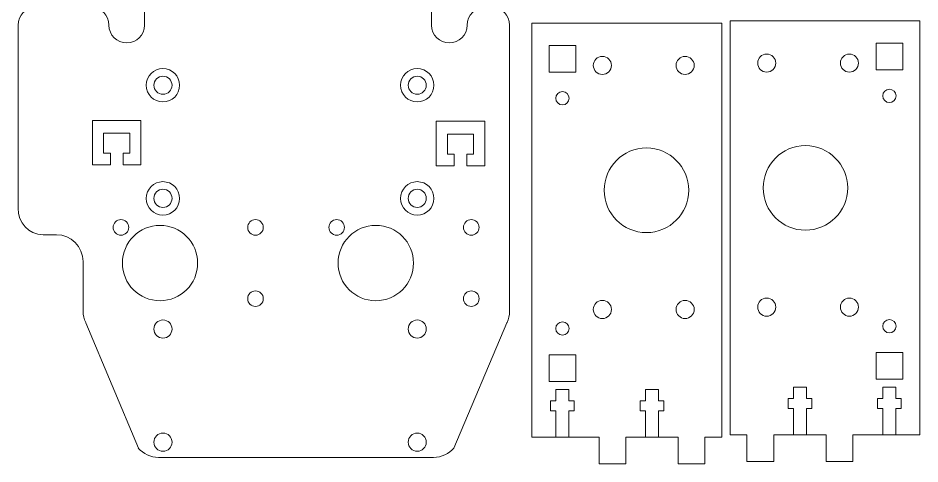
# Model space of a CAD drawing. Header units: inches. Extents: x -130 to 336, y 27 to 301.
# Drawn here: x -130 to 72.7, y 27 to 127.1 of the extents above; entities that cross this region are included whole.
import ezdxf

# ---------------------------------------------------------------- set-up
doc = ezdxf.new("R2010")
doc.units = ezdxf.units.IN
doc.header["$MEASUREMENT"] = 0
doc.layers.add('LAYER_1_0', color=7, linetype='Continuous')

msp = doc.modelspace()

# ---------------------------------------------------------------- linework, layer by layer
at = {"layer": 'LAYER_1_0', "color": 7, "lineweight": 5}
for points in [[(28.16, 33.02), (28.16, 125.95), (-14.53, 125.95), (-14.53, 33.02), (0.57, 33.02), (0.57, 27.02), (6.57, 27.02), (6.57, 33.02), (18.35, 33.02), (18.35, 32.98), (18.35, 26.98), (24.35, 26.98), (24.35, 33.02), (28.16, 33.02)], [(30, 126.47), (72.7, 126.47), (72.7, 33.55), (57.6, 33.55), (57.6, 27.55), (51.6, 27.55), (51.6, 33.55), (39.82, 33.55), (39.82, 33.5), (39.82, 27.5), (33.82, 27.5), (33.82, 33.55), (30, 33.55), (30, 126.47)]]:
    msp.add_lwpolyline(points, dxfattribs=at)
at = {"layer": 'LAYER_1_0', "color": 1, "lineweight": 5}
for points in [[(-4.66, 114.94), (-4.66, 120.94), (-10.66, 120.94), (-10.66, 114.94), (-4.66, 114.94)], [(62.83, 115.47), (62.83, 121.47), (68.83, 121.47), (68.83, 115.47), (62.83, 115.47)], [(-106.41, 96.75), (-106.41, 94.15), (-102.39, 94.15), (-102.39, 104.12), (-113.28, 104.12), (-113.28, 94.15), (-109.26, 94.15), (-109.26, 96.75), (-110.78, 96.75), (-110.78, 101.26), (-104.89, 101.26), (-104.89, 96.75), (-106.41, 96.75)], [(-29.15, 96.55), (-29.15, 93.95), (-25.13, 93.95), (-25.13, 103.92), (-36.01, 103.92), (-36.01, 93.95), (-32, 93.95), (-32, 96.55), (-33.52, 96.55), (-33.52, 101.06), (-27.63, 101.06), (-27.63, 96.55), (-29.15, 96.55)], [(-4.66, 45.48), (-4.66, 51.48), (-10.66, 51.48), (-10.66, 45.48), (-4.66, 45.48)], [(62.83, 46), (62.83, 52), (68.83, 52), (68.83, 46), (62.83, 46)], [(-9.11, 33.02), (-9.11, 38.88), (-10.31, 38.88), (-10.31, 41.18), (-9.11, 41.18), (-9.11, 43.68), (-6.21, 43.68), (-6.21, 41.18), (-5.01, 41.18), (-5.01, 38.88), (-6.21, 38.88), (-6.21, 33.02)], [(13.91, 33.02), (13.91, 38.88), (15.11, 38.88), (15.11, 41.18), (13.91, 41.18), (13.91, 43.68), (11.01, 43.68), (11.01, 41.18), (9.81, 41.18), (9.81, 38.88), (11.01, 38.88), (11.01, 33.02)], [(44.26, 33.55), (44.26, 39.4), (43.06, 39.4), (43.06, 41.71), (44.26, 41.71), (44.26, 44.21), (47.16, 44.21), (47.16, 41.71), (48.36, 41.71), (48.36, 39.4), (47.16, 39.4), (47.16, 33.55)], [(64.37, 33.55), (64.37, 39.4), (63.18, 39.4), (63.18, 41.71), (64.37, 41.71), (64.37, 44.21), (67.28, 44.21), (67.28, 41.71), (68.48, 41.71), (68.48, 39.4), (67.28, 39.4), (67.28, 33.55)]]:
    msp.add_lwpolyline(points, dxfattribs=at)
at = {"layer": 'LAYER_1_0', "color": 7, "lineweight": 5}
msp.add_open_spline([(-19.53, 61.31), (-19.53, 60.38), (-19.74, 59.51), (-20.11, 58.72), (-20.11, 58.72), (-20.15, 58.65), (-20.15, 58.65), (-20.15, 58.65), (-32.07, 30.53), (-32.07, 30.53), (-32.07, 30.53), (-32.07, 30.53), (-32.07, 30.53), (-33.17, 29.25), (-34.8, 28.44), (-36.62, 28.44), (-36.62, 28.44), (-98.43, 28.44), (-98.43, 28.44), (-100.25, 28.44), (-101.89, 29.25), (-102.99, 30.53), (-102.99, 30.53), (-102.98, 30.53), (-102.98, 30.53), (-102.98, 30.53), (-114.78, 58.65), (-114.78, 58.65), (-114.78, 58.65), (-114.82, 58.72), (-114.82, 58.72), (-115.19, 59.51), (-115.4, 60.38), (-115.4, 61.31), (-115.4, 61.31), (-115.4, 72.44), (-115.4, 72.44), (-115.4, 75.75), (-118.09, 78.44), (-121.4, 78.44), (-121.4, 78.44), (-124.4, 78.44), (-124.4, 78.44), (-127.71, 78.44), (-130.02, 81.12), (-130.02, 84.44), (-130.02, 84.44), (-130.02, 125.49), (-130.02, 125.49), (-130.02, 125.49), (-130.02, 125.49), (-130.02, 125.49), (-130.02, 127.7), (-128.23, 129.49), (-126.02, 129.49), (-126.02, 129.49), (-113.59, 129.49), (-113.59, 129.49), (-111.38, 129.49), (-109.59, 127.7), (-109.59, 125.49), (-109.59, 123.29), (-107.79, 121.5), (-105.59, 121.5), (-103.38, 121.5), (-101.59, 123.29), (-101.59, 125.5), (-101.59, 125.5), (-101.59, 150.93), (-101.59, 150.93), (-101.59, 152.04), (-100.69, 152.93), (-99.59, 152.93), (-99.59, 152.93), (-39.09, 152.93), (-39.09, 152.93), (-37.98, 152.93), (-37.09, 152.04), (-37.09, 150.93), (-37.09, 150.93), (-37.09, 125.5), (-37.09, 125.5), (-37.09, 123.29), (-35.3, 121.5), (-33.09, 121.5), (-30.88, 121.5), (-29.09, 123.29), (-29.09, 125.49), (-29.09, 127.7), (-27.29, 129.49), (-25.08, 129.49), (-25.08, 129.49), (-23.53, 129.49), (-23.53, 129.49), (-21.32, 129.49), (-19.53, 127.7), (-19.53, 125.49), (-19.53, 125.49), (-19.53, 61.31), (-19.53, 61.31)], degree=3, knots=[0, 0, 0, 0, 1, 1, 1, 2, 2, 2, 3, 3, 3, 4, 4, 4, 5, 5, 5, 6, 6, 6, 7, 7, 7, 8, 8, 8, 9, 9, 9, 10, 10, 10, 11, 11, 11, 12, 12, 12, 13, 13, 13, 14, 14, 14, 15, 15, 15, 16, 16, 16, 17, 17, 17, 18, 18, 18, 19, 19, 19, 20, 20, 20, 21, 21, 21, 22, 22, 22, 23, 23, 23, 24, 24, 24, 25, 25, 25, 26, 26, 26, 27, 27, 27, 28, 28, 28, 29, 29, 29, 30, 30, 30, 31, 31, 31, 32, 32, 32, 33, 33, 33, 33], dxfattribs=at)
at = {"layer": 'LAYER_1_0', "color": 1, "lineweight": 5}
for points in [[(3.35, 116.46), (3.35, 117.58), (2.44, 118.49), (1.32, 118.49), (0.19, 118.49), (-0.72, 117.58), (-0.72, 116.46), (-0.72, 115.33), (0.19, 114.42), (1.32, 114.42), (2.44, 114.42), (3.35, 115.33), (3.35, 116.46)], [(21.95, 116.46), (21.95, 117.58), (21.04, 118.49), (19.91, 118.49), (18.79, 118.49), (17.88, 117.58), (17.88, 116.46), (17.88, 115.33), (18.79, 114.42), (19.91, 114.42), (21.04, 114.42), (21.95, 115.33), (21.95, 116.46)], [(40.28, 116.98), (40.28, 118.1), (39.37, 119.02), (38.25, 119.02), (37.13, 119.02), (36.22, 118.1), (36.22, 116.98), (36.22, 115.86), (37.13, 114.95), (38.25, 114.95), (39.37, 114.95), (40.28, 115.86), (40.28, 116.98)], [(58.88, 116.98), (58.88, 118.1), (57.97, 119.02), (56.85, 119.02), (55.73, 119.02), (54.82, 118.1), (54.82, 116.98), (54.82, 115.86), (55.73, 114.95), (56.85, 114.95), (57.97, 114.95), (58.88, 115.86), (58.88, 116.98)], [(-95.41, 112.01), (-95.41, 113.14), (-96.32, 114.05), (-97.45, 114.05), (-98.57, 114.05), (-99.48, 113.14), (-99.48, 112.01), (-99.48, 110.89), (-98.57, 109.98), (-97.45, 109.98), (-96.32, 109.98), (-95.41, 110.89), (-95.41, 112.01)], [(-38.27, 112.01), (-38.27, 113.14), (-39.18, 114.05), (-40.3, 114.05), (-41.42, 114.05), (-42.33, 113.14), (-42.33, 112.01), (-42.33, 110.89), (-41.42, 109.98), (-40.3, 109.98), (-39.18, 109.98), (-38.27, 110.89), (-38.27, 112.01)], [(-6.16, 109.09), (-6.16, 109.91), (-6.83, 110.58), (-7.66, 110.58), (-8.49, 110.58), (-9.16, 109.91), (-9.16, 109.09), (-9.16, 108.26), (-8.49, 107.59), (-7.66, 107.59), (-6.83, 107.59), (-6.16, 108.26), (-6.16, 109.09)], [(67.33, 109.61), (67.33, 110.44), (66.65, 111.11), (65.83, 111.11), (65, 111.11), (64.33, 110.44), (64.33, 109.61), (64.33, 108.78), (65, 108.11), (65.83, 108.11), (66.65, 108.11), (67.33, 108.78), (67.33, 109.61)], [(20.71, 88.43), (20.71, 93.68), (16.46, 97.93), (11.22, 97.93), (5.97, 97.93), (1.72, 93.68), (1.72, 88.43), (1.72, 83.19), (5.97, 78.93), (11.22, 78.93), (16.46, 78.93), (20.71, 83.19), (20.71, 88.43)], [(56.45, 88.95), (56.45, 94.2), (52.2, 98.45), (46.95, 98.45), (41.7, 98.45), (37.45, 94.2), (37.45, 88.95), (37.45, 83.71), (41.7, 79.46), (46.95, 79.46), (52.2, 79.46), (56.45, 83.71), (56.45, 88.95)], [(-95.41, 86.61), (-95.41, 87.74), (-96.32, 88.65), (-97.45, 88.65), (-98.57, 88.65), (-99.48, 87.74), (-99.48, 86.61), (-99.48, 85.49), (-98.57, 84.58), (-97.45, 84.58), (-96.32, 84.58), (-95.41, 85.49), (-95.41, 86.61)], [(-38.27, 86.61), (-38.27, 87.74), (-39.18, 88.65), (-40.3, 88.65), (-41.42, 88.65), (-42.33, 87.74), (-42.33, 86.61), (-42.33, 85.49), (-41.42, 84.58), (-40.3, 84.58), (-39.18, 84.58), (-38.27, 85.49), (-38.27, 86.61)], [(-105.15, 80.09), (-105.15, 81.05), (-105.93, 81.84), (-106.9, 81.84), (-107.87, 81.84), (-108.65, 81.05), (-108.65, 80.09), (-108.65, 79.12), (-107.87, 78.34), (-106.9, 78.34), (-105.93, 78.34), (-105.15, 79.12), (-105.15, 80.09)], [(-74.9, 80.09), (-74.9, 81.05), (-75.69, 81.84), (-76.65, 81.84), (-77.62, 81.84), (-78.4, 81.05), (-78.4, 80.09), (-78.4, 79.12), (-77.62, 78.34), (-76.65, 78.34), (-75.69, 78.34), (-74.9, 79.12), (-74.9, 80.09)], [(-56.65, 80.09), (-56.65, 81.05), (-57.44, 81.84), (-58.4, 81.84), (-59.37, 81.84), (-60.15, 81.05), (-60.15, 80.09), (-60.15, 79.12), (-59.37, 78.34), (-58.4, 78.34), (-57.44, 78.34), (-56.65, 79.12), (-56.65, 80.09)], [(-26.4, 80.09), (-26.4, 81.05), (-27.19, 81.84), (-28.15, 81.84), (-29.12, 81.84), (-29.9, 81.05), (-29.9, 80.09), (-29.9, 79.12), (-29.12, 78.34), (-28.15, 78.34), (-27.19, 78.34), (-26.4, 79.12), (-26.4, 80.09)], [(-89.65, 72.09), (-89.65, 76.76), (-93.44, 80.55), (-98.11, 80.55), (-102.78, 80.55), (-106.57, 76.76), (-106.57, 72.09), (-106.57, 67.41), (-102.78, 63.63), (-98.11, 63.63), (-93.44, 63.63), (-89.65, 67.41), (-89.65, 72.09)], [(-41.15, 72.09), (-41.15, 76.76), (-44.94, 80.55), (-49.61, 80.55), (-54.29, 80.55), (-58.08, 76.76), (-58.08, 72.09), (-58.08, 67.41), (-54.29, 63.63), (-49.61, 63.63), (-44.94, 63.63), (-41.15, 67.41), (-41.15, 72.09)], [(-74.9, 64.09), (-74.9, 65.05), (-75.69, 65.84), (-76.65, 65.84), (-77.62, 65.84), (-78.4, 65.05), (-78.4, 64.09), (-78.4, 63.12), (-77.62, 62.34), (-76.65, 62.34), (-75.69, 62.34), (-74.9, 63.12), (-74.9, 64.09)], [(-26.4, 64.09), (-26.4, 65.05), (-27.19, 65.84), (-28.15, 65.84), (-29.12, 65.84), (-29.9, 65.05), (-29.9, 64.09), (-29.9, 63.12), (-29.12, 62.34), (-28.15, 62.34), (-27.19, 62.34), (-26.4, 63.12), (-26.4, 64.09)], [(3.35, 61.66), (3.35, 62.79), (2.44, 63.7), (1.32, 63.7), (0.19, 63.7), (-0.72, 62.79), (-0.72, 61.66), (-0.72, 60.54), (0.19, 59.63), (1.32, 59.63), (2.44, 59.63), (3.35, 60.54), (3.35, 61.66)], [(21.95, 61.66), (21.95, 62.79), (21.04, 63.7), (19.91, 63.7), (18.79, 63.7), (17.88, 62.79), (17.88, 61.66), (17.88, 60.54), (18.79, 59.63), (19.91, 59.63), (21.04, 59.63), (21.95, 60.54), (21.95, 61.66)], [(40.28, 62.19), (40.28, 63.31), (39.37, 64.22), (38.25, 64.22), (37.13, 64.22), (36.22, 63.31), (36.22, 62.19), (36.22, 61.06), (37.13, 60.15), (38.25, 60.15), (39.37, 60.15), (40.28, 61.06), (40.28, 62.19)], [(58.88, 62.19), (58.88, 63.31), (57.97, 64.22), (56.85, 64.22), (55.73, 64.22), (54.82, 63.31), (54.82, 62.19), (54.82, 61.06), (55.73, 60.15), (56.85, 60.15), (57.97, 60.15), (58.88, 61.06), (58.88, 62.19)], [(-95.41, 57.26), (-95.41, 58.39), (-96.32, 59.3), (-97.45, 59.3), (-98.57, 59.3), (-99.48, 58.39), (-99.48, 57.26), (-99.48, 56.14), (-98.57, 55.23), (-97.45, 55.23), (-96.32, 55.23), (-95.41, 56.14), (-95.41, 57.26)], [(-38.27, 57.26), (-38.27, 58.39), (-39.18, 59.3), (-40.3, 59.3), (-41.42, 59.3), (-42.33, 58.39), (-42.33, 57.26), (-42.33, 56.14), (-41.42, 55.23), (-40.3, 55.23), (-39.18, 55.23), (-38.27, 56.14), (-38.27, 57.26)], [(-6.16, 57.39), (-6.16, 58.22), (-6.83, 58.89), (-7.66, 58.89), (-8.49, 58.89), (-9.16, 58.22), (-9.16, 57.39), (-9.16, 56.56), (-8.49, 55.89), (-7.66, 55.89), (-6.83, 55.89), (-6.16, 56.56), (-6.16, 57.39)], [(67.33, 57.91), (67.33, 58.74), (66.65, 59.41), (65.83, 59.41), (65, 59.41), (64.33, 58.74), (64.33, 57.91), (64.33, 57.08), (65, 56.41), (65.83, 56.41), (66.65, 56.41), (67.33, 57.08), (67.33, 57.91)], [(-95.41, 31.86), (-95.41, 32.99), (-96.32, 33.9), (-97.45, 33.9), (-98.57, 33.9), (-99.48, 32.99), (-99.48, 31.86), (-99.48, 30.74), (-98.57, 29.83), (-97.45, 29.83), (-96.32, 29.83), (-95.41, 30.74), (-95.41, 31.86)], [(-38.27, 31.86), (-38.27, 32.99), (-39.18, 33.9), (-40.3, 33.9), (-41.42, 33.9), (-42.33, 32.99), (-42.33, 31.86), (-42.33, 30.74), (-41.42, 29.83), (-40.3, 29.83), (-39.18, 29.83), (-38.27, 30.74), (-38.27, 31.86)]]:
    msp.add_open_spline(points, degree=3, knots=[0, 0, 0, 0, 1, 1, 1, 2, 2, 2, 3, 3, 3, 4, 4, 4, 4], dxfattribs=at)
at = {"layer": 'LAYER_1_0', "color": 2, "lineweight": 5}
for points in [[(-93.7, 112.01), (-93.7, 114.08), (-95.38, 115.76), (-97.45, 115.76), (-99.52, 115.76), (-101.2, 114.08), (-101.2, 112.01), (-101.2, 109.94), (-99.52, 108.26), (-97.45, 108.26), (-95.38, 108.26), (-93.7, 109.94), (-93.7, 112.01)], [(-36.55, 112.01), (-36.55, 114.08), (-38.23, 115.76), (-40.3, 115.76), (-42.37, 115.76), (-44.05, 114.08), (-44.05, 112.01), (-44.05, 109.94), (-42.37, 108.26), (-40.3, 108.26), (-38.23, 108.26), (-36.55, 109.94), (-36.55, 112.01)], [(-93.7, 86.61), (-93.7, 88.68), (-95.38, 90.36), (-97.45, 90.36), (-99.52, 90.36), (-101.2, 88.68), (-101.2, 86.61), (-101.2, 84.54), (-99.52, 82.86), (-97.45, 82.86), (-95.38, 82.86), (-93.7, 84.54), (-93.7, 86.61)], [(-36.55, 86.61), (-36.55, 88.68), (-38.23, 90.36), (-40.3, 90.36), (-42.37, 90.36), (-44.05, 88.68), (-44.05, 86.61), (-44.05, 84.54), (-42.37, 82.86), (-40.3, 82.86), (-38.23, 82.86), (-36.55, 84.54), (-36.55, 86.61)]]:
    msp.add_open_spline(points, degree=3, knots=[0, 0, 0, 0, 1, 1, 1, 2, 2, 2, 3, 3, 3, 4, 4, 4, 4], dxfattribs=at)

doc.saveas('drawing.dxf')
